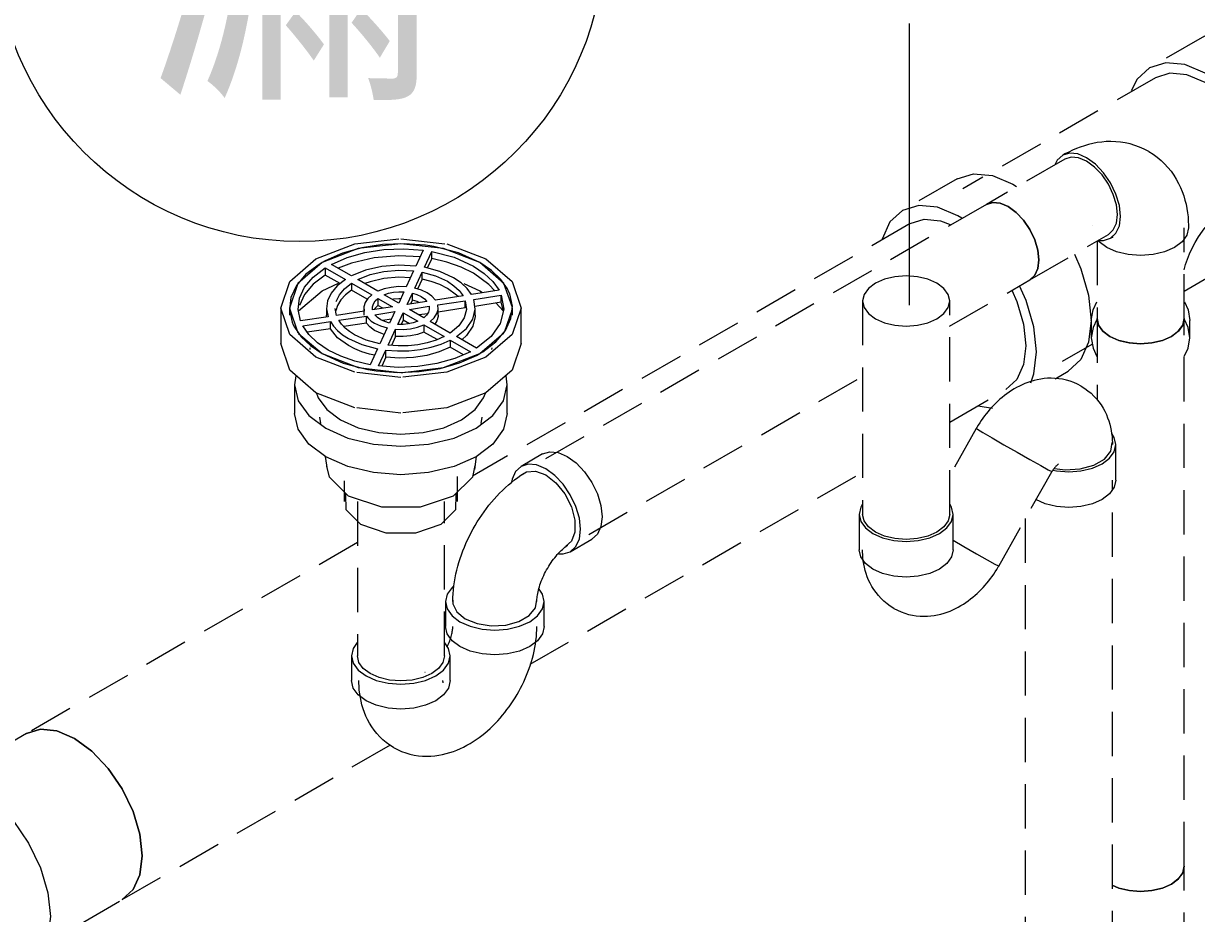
# Model space of a CAD drawing. Header units: millimetres. Extents: x 160489 to 365751, y -78341 to 15608.
# Drawn here: x 323886 to 324559, y -76588 to -76077 of the extents above; entities that cross this region are included whole.
import ezdxf

# ---------------------------------------------------------------- set-up
doc = ezdxf.new("R2010")
doc.units = ezdxf.units.MM
doc.linetypes.add('长划线_2', pattern=[38.1, 25.4, -12.7])
doc.layers.add('A-____-NOTE-TEXT', color=7, linetype='Continuous', lineweight=5)
doc.layers.add('P-PIPE-____-OTLN', color=7, linetype='Continuous', lineweight=35)
doc.styles.add('TJ_FangSong_B', font='', dxfattribs={"width": 0.7, "height": 175})
doc.styles.get('TJ_FangSong_B').set_extended_font_data('TJ_FangSong', bold=True)

# ---------------------------------------------------------------- blocks, each defined once
blk = doc.blocks.new('弯头_热熔对接-塑料-复合管 - 标准-2491998-卫生间WC2 排水系统图')
at = {"layer": 'P-PIPE-____-OTLN', "linetype": '长划线_2', "lineweight": 5}
for p, q in [((119396.56, -76468.99), (119396.56, -76534.31)), ((119506.56, -76534.31), (119506.56, -76468.99)), ((119533.66, -76484.64), (119506.56, -76500.29)), ((119532.09, -76612.56), (119588.66, -76579.9))]:
    blk.add_line(p, q, dxfattribs=at)
for points in [[(119396.56, -76468.99, 0), (119398.43, -76477.21, 0), (119403.93, -76484.87, 0), (119412.67, -76491.45, 0)], [(119412.67, -76491.45, 0), (119424.06, -76496.49, 0), (119437.32, -76499.66, 0), (119451.56, -76500.75, 0), (119465.79, -76499.66, 0), (119479.06, -76496.49, 0), (119490.45, -76491.45, 0), (119499.19, -76484.87, 0), (119504.68, -76477.21, 0), (119506.56, -76468.99, 0)], [(119533.66, -76484.64, 0), (119541.71, -76482.15, 0), (119551.09, -76483.08, 0), (119561.16, -76487.36, 0)], [(119561.16, -76487.36, 0), (119571.22, -76494.7, 0), (119580.6, -76504.61, 0), (119588.66, -76516.39, 0), (119594.84, -76529.26, 0), (119598.72, -76542.34, 0), (119600.05, -76554.72, 0), (119598.72, -76565.58, 0), (119594.84, -76574.17, 0), (119588.66, -76579.9, 0)], [(119396.1, -76520.36, 0), (119393.12, -76525.27, 0), (119391.06, -76534.31, 0), (119393.12, -76543.35, 0), (119399.16, -76551.78, 0), (119408.78, -76559.01, 0)], [(119408.78, -76559.01, 0), (119421.31, -76564.56, 0), (119435.9, -76568.05, 0), (119451.56, -76569.24, 0), (119467.22, -76568.05, 0), (119481.81, -76564.56, 0), (119494.34, -76559.01, 0), (119503.95, -76551.78, 0), (119510, -76543.35, 0), (119512.06, -76534.31, 0), (119510, -76525.27, 0), (119507.02, -76520.36, 0)], [(119506.61, -76516.76, 0), (119515.66, -76523.61, 0), (119525.98, -76534.5, 0), (119534.84, -76547.47, 0), (119541.64, -76561.62, 0), (119545.91, -76576, 0), (119547.37, -76589.63, 0), (119545.91, -76601.57, 0), (119541.64, -76611.02, 0), (119534.84, -76617.32, 0)], [(119436.84, -76621.04, 0), (119431.82, -76617.9, 0), (119427.04, -76614.44, 0), (119422.55, -76610.69, 0), (119418.36, -76606.68, 0), (119414.49, -76602.46, 0), (119410.95, -76598.07, 0), (119407.75, -76593.55, 0), (119404.88, -76588.92, 0), (119402.33, -76584.22, 0), (119400.09, -76579.49, 0), (119398.13, -76574.73, 0), (119396.46, -76569.96, 0), (119395.04, -76565.2, 0), (119393.86, -76560.46, 0), (119392.91, -76555.75, 0), (119392.17, -76551.06, 0), (119391.63, -76546.41, 0), (119391.27, -76541.79, 0), (119391.09, -76537.2, 0), (119391.06, -76534.31, 0)], [(119396.56, -76534.31, 0), (119398.43, -76542.53, 0), (119403.93, -76550.19, 0), (119412.67, -76556.77, 0)], [(119412.67, -76556.77, 0), (119424.06, -76561.81, 0), (119437.32, -76564.98, 0), (119451.56, -76566.07, 0), (119465.79, -76564.98, 0), (119479.06, -76561.81, 0), (119490.45, -76556.77, 0), (119499.19, -76550.19, 0), (119504.68, -76542.53, 0), (119506.56, -76534.31, 0)], [(119512.07, -76534.76, 0), (119512.07, -76534.69, 0), (119512.06, -76534.47, 0), (119512.06, -76534.31, 0)], [(119436.84, -76621.04, 0), (119442.06, -76623.82, 0), (119447.45, -76626.22, 0), (119452.95, -76628.24, 0), (119458.51, -76629.87, 0), (119464.1, -76631.11, 0), (119469.67, -76631.97, 0), (119475.19, -76632.48, 0), (119480.64, -76632.66, 0), (119485.98, -76632.52, 0), (119491.2, -76632.09, 0), (119496.3, -76631.4, 0), (119501.27, -76630.47, 0), (119506.09, -76629.32, 0), (119510.79, -76627.97, 0), (119515.35, -76626.43, 0), (119519.77, -76624.73, 0), (119524.08, -76622.88, 0), (119528.25, -76620.88, 0), (119532.32, -76618.74, 0), (119534.84, -76617.32, 0)]]:
    blk.add_polyline3d(points, dxfattribs=at)
blk = doc.blocks.new('存水弯_P 型-塑料-复合管 - 标准-2506992-卫生间WC2 排水系统图')
at = {"layer": 'P-PIPE-____-OTLN', "linetype": '长划线_2', "lineweight": 5}
for p, q in [((119829.81, -76324.1), (119817.47, -76331.22)), ((119845.75, -76380.21), (119858.09, -76373.08)), ((119774.14, -76408.87), (119774.14, -76423.12)), ((119830.71, -76423.12), (119830.71, -76408.87)), ((119720.26, -76439.98), (119720.26, -76454.22)), ((119776.82, -76454.22), (119776.82, -76439.98)), ((119762.29, -76449.43), (119762.39, -76449.39))]:
    blk.add_line(p, q, dxfattribs=at)
for points in [[(119829.81, -76324.1, 0), (119833.95, -76322.82, 0), (119838.77, -76323.29, 0), (119843.95, -76325.5, 0)], [(119843.95, -76325.5, 0), (119849.12, -76329.27, 0), (119853.95, -76334.36, 0), (119858.09, -76340.42, 0), (119861.27, -76347.04, 0), (119863.27, -76353.77, 0), (119863.95, -76360.14, 0), (119863.27, -76365.72, 0), (119861.27, -76370.14, 0), (119858.09, -76373.08, 0)], [(119831.61, -76332.62, 0), (119826.43, -76330.42, 0), (119821.61, -76329.94, 0), (119817.47, -76331.22, 0), (119814.29, -76334.17, 0), (119812.29, -76338.58, 0), (119811.91, -76340.36, 0)], [(119839.03, -76381.44, 0), (119841.61, -76381.49, 0), (119845.75, -76380.21, 0), (119848.93, -76377.26, 0), (119850.93, -76372.84, 0), (119851.61, -76367.26, 0), (119850.93, -76360.89, 0), (119848.93, -76354.17, 0), (119845.75, -76347.55, 0), (119841.61, -76341.49, 0), (119836.78, -76336.4, 0), (119831.61, -76332.62, 0)], [(119778.29, -76408.87, 0), (119778.33, -76406.58, 0), (119778.45, -76404.3, 0), (119778.64, -76402.03, 0), (119778.89, -76399.76, 0), (119779.22, -76397.49, 0), (119779.61, -76395.24, 0), (119780.07, -76392.99, 0), (119780.59, -76390.76, 0), (119781.17, -76388.53, 0), (119781.81, -76386.32, 0), (119782.5, -76384.11, 0), (119783.26, -76381.92, 0), (119784.06, -76379.75, 0), (119784.93, -76377.59, 0), (119785.84, -76375.45, 0), (119786.81, -76373.33, 0), (119787.82, -76371.23, 0), (119788.89, -76369.16, 0), (119790, -76367.11, 0), (119791.16, -76365.08, 0), (119792.37, -76363.08, 0), (119793.62, -76361.11, 0), (119794.92, -76359.17, 0), (119796.26, -76357.27, 0), (119797.65, -76355.39, 0), (119799.07, -76353.56, 0), (119800.54, -76351.76, 0), (119802.05, -76350.01, 0), (119803.6, -76348.29, 0), (119805.19, -76346.62, 0), (119806.82, -76344.99, 0), (119808.48, -76343.41, 0), (119810.19, -76341.88, 0), (119811.93, -76340.4, 0), (119813.72, -76338.97, 0), (119815.54, -76337.59, 0), (119817.41, -76336.28, 0), (119819.25, -76335.06, 0)], [(119818.17, -76335.89, 0), (119820.63, -76334.36, 0), (119825.76, -76333.89, 0), (119831.61, -76336.07, 0)], [(119831.61, -76336.07, 0), (119837.45, -76340.64, 0), (119842.59, -76347.04, 0), (119846.4, -76354.5, 0), (119848.42, -76362.11, 0), (119848.41, -76368.96, 0), (119846.38, -76374.23, 0), (119843.26, -76376.99, 0)], [(119826.55, -76408.87, 0), (119826.56, -76408.22, 0), (119826.6, -76407.52, 0), (119826.66, -76406.76, 0), (119826.76, -76405.95, 0), (119826.88, -76405.09, 0), (119827.04, -76404.19, 0), (119827.23, -76403.26, 0), (119827.45, -76402.29, 0), (119827.71, -76401.3, 0), (119828, -76400.28, 0), (119828.33, -76399.24, 0), (119828.7, -76398.18, 0), (119829.09, -76397.11, 0), (119829.53, -76396.03, 0), (119829.99, -76394.94, 0), (119830.48, -76393.86, 0), (119831.01, -76392.77, 0), (119831.56, -76391.69, 0), (119832.15, -76390.62, 0), (119832.75, -76389.56, 0), (119833.38, -76388.52, 0), (119834.04, -76387.49, 0), (119834.71, -76386.49, 0), (119835.4, -76385.51, 0), (119836.1, -76384.55, 0), (119836.82, -76383.63, 0), (119837.55, -76382.74, 0), (119838.28, -76381.89, 0), (119839.02, -76381.07, 0), (119839.75, -76380.3, 0), (119840.49, -76379.56, 0), (119841.21, -76378.87, 0), (119841.93, -76378.23, 0), (119842.63, -76377.63, 0), (119843.32, -76377.08, 0), (119843.98, -76376.59, 0), (119844.26, -76376.38, 0)], [(119778.79, -76399.9, 0), (119777.93, -76400.7, 0), (119775.1, -76404.64, 0), (119774.14, -76408.87, 0), (119775.1, -76413.09, 0), (119777.93, -76417.03, 0), (119782.42, -76420.41, 0)], [(119782.42, -76420.41, 0), (119788.28, -76423.01, 0), (119795.1, -76424.64, 0), (119802.42, -76425.2, 0), (119809.74, -76424.64, 0), (119816.56, -76423.01, 0), (119822.42, -76420.41, 0), (119826.92, -76417.03, 0), (119829.74, -76413.09, 0), (119830.71, -76408.87, 0), (119829.74, -76404.64, 0), (119827.82, -76401.68, 0)], [(119778.34, -76407.96, 0), (119778.38, -76410.08, 0), (119780.55, -76414.76, 0), (119785.36, -76418.72, 0)], [(119785.36, -76418.72, 0), (119792.22, -76421.49, 0), (119800.32, -76422.75, 0), (119808.67, -76422.32, 0), (119816.27, -76420.28, 0), (119822.19, -76416.86, 0), (119825.73, -76412.47, 0), (119826.46, -76407.65, 0)], [(119744.37, -76492.56, 0), (119746.62, -76493.76, 0), (119748.94, -76494.8, 0), (119751.31, -76495.67, 0), (119753.72, -76496.37, 0), (119756.14, -76496.91, 0), (119758.55, -76497.28, 0), (119760.96, -76497.5, 0), (119763.33, -76497.58, 0), (119765.67, -76497.52, 0), (119767.97, -76497.33, 0), (119770.22, -76497.03, 0), (119772.42, -76496.61, 0), (119774.56, -76496.1, 0), (119776.66, -76495.5, 0), (119778.71, -76494.81, 0), (119780.7, -76494.04, 0), (119782.64, -76493.2, 0), (119784.54, -76492.3, 0), (119786.39, -76491.32, 0), (119788.2, -76490.29, 0), (119789.97, -76489.2, 0), (119791.69, -76488.06, 0), (119793.37, -76486.86, 0), (119795.02, -76485.62, 0), (119796.62, -76484.33, 0), (119798.19, -76482.99, 0), (119799.72, -76481.61, 0), (119801.21, -76480.19, 0), (119802.66, -76478.73, 0), (119804.08, -76477.23, 0), (119805.46, -76475.69, 0), (119806.81, -76474.11, 0), (119808.12, -76472.51, 0), (119809.38, -76470.86, 0), (119810.62, -76469.19, 0), (119811.81, -76467.49, 0), (119812.96, -76465.76, 0), (119814.07, -76464, 0), (119815.15, -76462.22, 0), (119816.18, -76460.41, 0), (119817.17, -76458.58, 0), (119818.11, -76456.73, 0), (119819.01, -76454.85, 0), (119819.87, -76452.96, 0), (119820.68, -76451.05, 0), (119821.45, -76449.12, 0), (119822.16, -76447.18, 0), (119822.83, -76445.22, 0), (119823.45, -76443.25, 0), (119824.02, -76441.27, 0), (119824.53, -76439.27, 0), (119824.99, -76437.26, 0), (119825.4, -76435.24, 0), (119825.75, -76433.21, 0), (119826.03, -76431.17, 0), (119826.26, -76429.12, 0), (119826.43, -76427.06, 0), (119826.52, -76424.99, 0), (119826.55, -76423.12, 0)], [(119782.42, -76434.66, 0), (119777.93, -76431.28, 0), (119775.1, -76427.34, 0), (119774.14, -76423.12, 0)], [(119775.14, -76434.74, 0), (119775.52, -76433.93, 0), (119775.89, -76433.08, 0), (119776.24, -76432.23, 0), (119776.56, -76431.38, 0), (119776.85, -76430.55, 0), (119777.12, -76429.74, 0), (119777.35, -76428.94, 0), (119777.56, -76428.17, 0), (119777.74, -76427.42, 0), (119777.9, -76426.71, 0), (119778.02, -76426.02, 0), (119778.12, -76425.38, 0), (119778.2, -76424.77, 0), (119778.25, -76424.22, 0), (119778.28, -76423.71, 0), (119778.29, -76423.25, 0), (119778.29, -76423.12, 0)], [(119830.71, -76423.12, 0), (119829.74, -76427.34, 0), (119826.92, -76431.28, 0), (119822.42, -76434.66, 0), (119816.56, -76437.26, 0), (119809.74, -76438.89, 0), (119802.42, -76439.44, 0), (119795.1, -76438.89, 0), (119788.28, -76437.26, 0), (119782.42, -76434.66, 0)], [(119723.51, -76432.38, 0), (119721.22, -76435.75, 0), (119720.26, -76439.98, 0), (119721.22, -76444.2, 0), (119724.05, -76448.14, 0), (119728.54, -76451.52, 0)], [(119728.54, -76451.52, 0), (119734.4, -76454.12, 0), (119741.22, -76455.75, 0), (119748.54, -76456.3, 0), (119755.86, -76455.75, 0), (119762.68, -76454.12, 0), (119768.54, -76451.52, 0), (119773.04, -76448.14, 0), (119775.86, -76444.2, 0), (119776.82, -76439.98, 0), (119775.86, -76435.75, 0), (119773.67, -76432.48, 0)], [(119728.54, -76465.77, 0), (119724.05, -76462.39, 0), (119721.22, -76458.45, 0), (119720.26, -76454.22, 0)], [(119744.37, -76492.56, 0), (119742.2, -76491.21, 0), (119740.15, -76489.72, 0), (119738.21, -76488.1, 0), (119736.4, -76486.37, 0), (119734.72, -76484.54, 0), (119733.19, -76482.64, 0), (119731.79, -76480.67, 0), (119730.54, -76478.65, 0), (119729.42, -76476.59, 0), (119728.44, -76474.51, 0), (119727.58, -76472.41, 0), (119726.83, -76470.3, 0), (119726.2, -76468.18, 0), (119725.68, -76466.06, 0), (119725.25, -76463.95, 0), (119724.92, -76461.84, 0), (119724.67, -76459.73, 0), (119724.51, -76457.64, 0), (119724.43, -76455.55, 0), (119724.41, -76454.22, 0)], [(119776.82, -76454.22, 0), (119775.86, -76458.45, 0), (119773.04, -76462.39, 0), (119768.54, -76465.77, 0), (119762.68, -76468.36, 0), (119755.86, -76470, 0), (119748.54, -76470.55, 0), (119741.22, -76470, 0), (119734.4, -76468.36, 0), (119728.54, -76465.77, 0)], [(119772.77, -76455.51, 0), (119772.76, -76455.47, 0), (119772.74, -76455.36, 0), (119772.72, -76455.18, 0), (119772.7, -76454.94, 0), (119772.68, -76454.62, 0), (119772.67, -76454.25, 0), (119772.67, -76454.22, 0)]]:
    blk.add_polyline3d(points, dxfattribs=at)
blk = doc.blocks.new('P-有水封地漏 - 圆形 - PVC-U - 50 mm-2508901-卫生间WC2 排水系统图')
at = {"layer": 'P-PIPE-____-OTLN', "linetype": '长划线_2', "lineweight": 5}
for p, q in [((119761.38, -76207.13), (119757.15, -76216.25)), ((119761.98, -76216.99), (119766.21, -76207.87)), ((119766.21, -76211.96), (119763.66, -76217.45)), ((119766.21, -76211.96), (119766.21, -76207.87)), ((119705.09, -76217.33), (119716.66, -76224)), ((119705.09, -76217.33), (119705.09, -76221.41)), ((119720.19, -76221.96), (119708.63, -76215.29)), ((119755.85, -76219.04), (119751.61, -76228.18)), ((119713.66, -76226.36), (119705.09, -76221.41)), ((119735.33, -76230.7), (119723.73, -76224.01)), ((119756.44, -76228.93), (119760.68, -76219.79)), ((119760.68, -76223.87), (119758.1, -76229.43)), ((119760.68, -76223.87), (119760.68, -76219.79)), ((119689.79, -76242.05), (119703.29, -76230.57)), ((119703.29, -76230.57), (119712.66, -76226.13)), ((119720.2, -76226.05), (119731.79, -76232.74)), ((119720.2, -76226.05), (119720.2, -76230.13)), ((119729.17, -76235.31), (119720.2, -76230.13)), ((119750.3, -76231), (119747.25, -76237.58)), ((119752.08, -76238.33), (119755.13, -76231.75)), ((119755.13, -76235.83), (119755.13, -76231.75)), ((119804.83, -76230.17), (119789.04, -76232.61)), ((119735.36, -76234.8), (119743.71, -76239.63)), ((119735.36, -76234.8), (119735.36, -76238.89)), ((119738.14, -76240.49), (119735.36, -76238.89)), ((119747.25, -76237.58), (119738.9, -76232.76)), ((119763.49, -76236.57), (119752.08, -76238.33)), ((119755.13, -76235.83), (119754.12, -76238.02)), ((119784.2, -76233.36), (119768.36, -76235.81)), ((119769.65, -76238.6), (119785.49, -76236.15)), ((119785.49, -76240.23), (119785.49, -76236.15)), ((119790.33, -76235.4), (119806.13, -76232.96)), ((119806.13, -76237.04), (119790.93, -76239.39)), ((119803, -76237.33), (119807.37, -76242.15)), ((119806.13, -76237.04), (119806.13, -76232.96)), ((119807.42, -76242.25), (119806.13, -76237.04)), ((119679.54, -76240.37), (119679.54, -76260.79)), ((119684.54, -76240.37), (119684.54, -76244.46)), ((119706.75, -76245.34), (119690.96, -76247.79)), ((119705.87, -76240.37), (119705.87, -76244.46)), ((119705.91, -76245.47), (119705.87, -76244.45)), ((119711.59, -76244.59), (119710.88, -76240.64)), ((119727.43, -76242.14), (119711.59, -76244.59)), ((119712.89, -76247.38), (119728.72, -76244.93)), ((119727.21, -76240.37), (119727.21, -76244.46)), ((119728.72, -76249.02), (119728.72, -76244.93)), ((119743.71, -76239.63), (119732.3, -76241.39)), ((119733.6, -76244.18), (119745.01, -76242.41)), ((119745.01, -76242.41), (119741.95, -76249)), ((119746.78, -76249.75), (119749.84, -76243.16)), ((119749.84, -76243.16), (119758.19, -76247.98)), ((119749.84, -76243.16), (119749.84, -76247.24)), ((119753.37, -76241.12), (119764.78, -76239.36)), ((119761.72, -76245.94), (119753.37, -76241.12)), ((119763.82, -76243.59), (119758.95, -76244.34)), ((119785.49, -76240.23), (119769.84, -76242.66)), ((119769.87, -76244.46), (119769.87, -76240.37)), ((119791.21, -76244.46), (119791.21, -76240.37)), ((119807.93, -76254.15), (119812.53, -76241.06)), ((119812.53, -76241.06), (119812.54, -76240.37)), ((119812.54, -76244.46), (119812.54, -76240.37)), ((119817.54, -76260.79), (119817.54, -76240.37)), ((119692.25, -76250.58), (119708.05, -76248.13)), ((119708.05, -76252.21), (119694.83, -76254.26)), ((119708.05, -76252.21), (119708.05, -76248.13)), ((119728.72, -76249.02), (119715.76, -76251.02)), ((119740.64, -76251.81), (119736.4, -76260.96)), ((119742.96, -76246.81), (119738.09, -76247.57)), ((119741.23, -76261.71), (119745.47, -76252.56)), ((119745.47, -76256.64), (119745.47, -76252.56)), ((119749.84, -76247.24), (119748.67, -76249.76)), ((119753.46, -76249.33), (119749.84, -76247.24)), ((119761.75, -76250.04), (119773.35, -76256.74)), ((119761.75, -76250.04), (119761.75, -76254.13)), ((119776.88, -76254.7), (119765.29, -76248)), ((119745.47, -76256.64), (119743.06, -76261.83)), ((119769.31, -76258.48), (119761.75, -76254.13)), ((119776.89, -76258.78), (119788.46, -76265.46)), ((119776.89, -76258.78), (119776.89, -76262.86)), ((119791.99, -76263.42), (119780.43, -76256.74)), ((119793.8, -76266.5), (119807.67, -76254.51)), ((119696.22, -76263.28), (119696.33, -76264.06)), ((119735.1, -76263.75), (119730.87, -76272.87)), ((119735.7, -76273.62), (119739.93, -76264.5)), ((119739.93, -76268.58), (119739.93, -76264.5)), ((119784.43, -76267.21), (119776.89, -76262.86)), ((119800.75, -76264.06), (119800.86, -76263.28)), ((119739.93, -76268.58), (119737.53, -76273.75)), ((119748.54, -76277.32), (119749.72, -76277.32)), ((119687.54, -76284.46), (119687.54, -76300.79)), ((119809.54, -76300.79), (119809.54, -76284.46)), ((119701.9, -76303.02), (119702.41, -76306.59)), ((119794.67, -76306.59), (119795.19, -76303.02)), ((119705.11, -76325.47), (119706.19, -76333.02)), ((119790.9, -76333.02), (119791.98, -76325.47)), ((119716.04, -76339.53), (119716.04, -76351.42)), ((119781.04, -76351.42), (119781.04, -76336.98))]:
    blk.add_line(p, q, dxfattribs=at)
for points in [[(119699.75, -76212.2, 0), (119722.14, -76203.57, 0), (119748.54, -76200.54, 0), (119774.95, -76203.57, 0), (119797.33, -76212.2, 0), (119812.29, -76225.13, 0), (119817.54, -76240.37, 0), (119812.29, -76255.62, 0), (119797.33, -76268.54, 0)], [(119812.54, -76240.04, 0), (119807.67, -76226.23, 0), (119793.8, -76214.24, 0), (119773.03, -76206.24, 0), (119748.54, -76203.42, 0), (119724.05, -76206.24, 0), (119703.29, -76214.24, 0)], [(119762.68, -76204.34, 0), (119750.38, -76203.44, 0), (119738.03, -76203.92, 0), (119726.07, -76205.77, 0), (119714.96, -76208.92, 0), (119705.09, -76213.24, 0)], [(119767.51, -76205.08, 0), (119765.11, -76204.68, 0), (119762.68, -76204.34, 0)], [(119793.8, -76214.24, 0), (119781.61, -76208.74, 0), (119767.51, -76205.08, 0)], [(119797.33, -76268.54, 0), (119774.95, -76277.18, 0), (119748.54, -76280.21, 0), (119722.14, -76277.18, 0), (119699.75, -76268.54, 0), (119684.79, -76255.62, 0), (119679.54, -76240.37, 0), (119684.79, -76225.13, 0), (119699.75, -76212.2, 0)], [(119708.63, -76215.29, 0), (119717.68, -76211.34, 0), (119727.87, -76208.47, 0), (119738.81, -76206.78, 0), (119750.12, -76206.32, 0), (119761.38, -76207.13, 0)], [(119759.53, -76210.99, 0), (119747.29, -76210.4, 0), (119733.27, -76211.55, 0), (119720.13, -76214.6, 0), (119712.55, -76217.47, 0)], [(119766.21, -76207.87, 0), (119779.11, -76211.24, 0), (119790.26, -76216.29, 0)], [(119790.26, -76220.37, 0), (119783.04, -76216.82, 0), (119774.97, -76214, 0), (119766.21, -76211.96, 0)], [(119703.29, -76214.24, 0), (119689.41, -76226.23, 0), (119684.54, -76240.37, 0), (119689.41, -76254.51, 0)], [(119701.55, -76215.29, 0), (119694.07, -76220.97, 0), (119688.62, -76227.39, 0), (119685.41, -76234.3, 0), (119684.57, -76241.43, 0), (119686.12, -76248.53, 0)], [(119690.96, -76247.79, 0), (119689.56, -76241.28, 0), (119690.35, -76234.75, 0), (119693.29, -76228.43, 0), (119698.27, -76222.55, 0), (119705.09, -76217.33, 0)], [(119705.09, -76213.24, 0), (119703.29, -76214.24, 0), (119701.55, -76215.29, 0)], [(119757.15, -76216.25, 0), (119747.29, -76215.75, 0), (119737.5, -76216.58, 0), (119728.3, -76218.69, 0), (119720.19, -76221.96, 0)], [(119723.73, -76224.01, 0), (119730.8, -76221.19, 0), (119738.79, -76219.37, 0), (119747.29, -76218.64, 0), (119755.85, -76219.04, 0)], [(119778.71, -76222.95, 0), (119770.94, -76219.41, 0), (119761.98, -76216.99, 0)], [(119790.26, -76216.29, 0), (119796.4, -76220.45, 0), (119801.29, -76225.12, 0), (119804.83, -76230.17, 0)], [(119809.67, -76229.42, 0), (119805.83, -76223.9, 0), (119800.5, -76218.8, 0), (119793.8, -76214.24, 0)], [(119705.09, -76221.41, 0), (119698.25, -76226.64, 0), (119693.28, -76232.52, 0), (119690.35, -76238.84, 0)], [(119716.66, -76224, 0), (119711.97, -76227.69, 0), (119708.53, -76231.81, 0), (119706.48, -76236.23, 0), (119705.88, -76240.79, 0), (119706.75, -76245.34, 0)], [(119753.99, -76222.94, 0), (119747.29, -76222.72, 0), (119738.79, -76223.45, 0), (119730.8, -76225.27, 0), (119727.8, -76226.3, 0)], [(119760.68, -76219.79, 0), (119768.44, -76221.91, 0), (119775.18, -76225, 0)], [(119775.18, -76229.08, 0), (119770.81, -76226.92, 0), (119765.95, -76225.17, 0), (119760.68, -76223.87, 0)], [(119775.18, -76225, 0), (119778.92, -76227.52, 0), (119781.95, -76230.32, 0), (119784.2, -76233.36, 0)], [(119789.04, -76232.61, 0), (119786.48, -76229.1, 0), (119783.02, -76225.86, 0), (119778.71, -76222.95, 0)], [(119802.35, -76230.49, 0), (119799, -76226.81, 0), (119790.26, -76220.37, 0)], [(119720.2, -76230.13, 0), (119716.75, -76232.79, 0), (119714.06, -76235.71, 0), (119712.16, -76238.83, 0), (119711.11, -76242, 0)], [(119711.42, -76236.68, 0), (119713.2, -76232.85, 0), (119716.16, -76229.26, 0), (119720.2, -76226.05, 0)], [(119751.61, -76228.18, 0), (119747.29, -76228.08, 0), (119743.02, -76228.48, 0), (119738.98, -76229.36, 0), (119735.33, -76230.7, 0)], [(119738.9, -76232.76, 0), (119741.49, -76231.87, 0), (119744.32, -76231.26, 0), (119747.29, -76230.97, 0), (119750.3, -76231, 0)], [(119755.13, -76231.75, 0), (119757.76, -76232.59, 0), (119760.09, -76233.7, 0)], [(119763.63, -76231.66, 0), (119760.27, -76230.08, 0), (119756.44, -76228.93, 0)], [(119768.36, -76235.81, 0), (119766.36, -76233.6, 0), (119763.63, -76231.66, 0)], [(119781.35, -76233.78, 0), (119780.52, -76232.97, 0), (119775.18, -76229.08, 0)], [(119784.7, -76226.24, 0), (119793.8, -76230.57, 0), (119795.37, -76231.52, 0)], [(119795.53, -76265.46, 0), (119803.02, -76259.76, 0), (119808.47, -76253.34, 0), (119811.67, -76246.44, 0), (119812.51, -76239.31, 0), (119810.96, -76232.21, 0)], [(119810.96, -76232.21, 0), (119810.36, -76230.81, 0), (119809.67, -76229.42, 0)], [(119731.79, -76232.74, 0), (119729.47, -76234.85, 0), (119727.94, -76237.18, 0), (119727.25, -76239.65, 0), (119727.43, -76242.14, 0)], [(119732.3, -76241.39, 0), (119732.26, -76239.65, 0), (119732.77, -76237.93, 0), (119733.81, -76236.3, 0), (119735.36, -76234.8, 0)], [(119735.36, -76238.89, 0), (119733.81, -76240.38, 0), (119733.19, -76241.23, 0)], [(119748.41, -76235.03, 0), (119747.28, -76235.05, 0), (119744.31, -76235.35, 0), (119743.61, -76235.47, 0)], [(119759.03, -76237.23, 0), (119757.77, -76236.67, 0), (119755.13, -76235.83, 0)], [(119760.09, -76233.7, 0), (119762.02, -76235.05, 0), (119763.49, -76236.57, 0)], [(119765.29, -76248, 0), (119767.61, -76245.89, 0), (119769.15, -76243.56, 0), (119769.84, -76241.1, 0), (119769.65, -76238.6, 0)], [(119785.49, -76236.15, 0), (119786.19, -76241.1, 0), (119784.92, -76246, 0), (119781.77, -76250.62, 0), (119776.88, -76254.7, 0)], [(119780.43, -76256.74, 0), (119786.1, -76252.06, 0), (119789.75, -76246.75, 0), (119791.19, -76241.09, 0), (119790.33, -76235.4, 0)], [(119806.13, -76232.96, 0), (119807.53, -76241.09, 0), (119805.53, -76249.19, 0), (119800.25, -76256.78, 0), (119791.99, -76263.42, 0)], [(119728.72, -76244.93, 0), (119729.97, -76246.43, 0), (119731.55, -76247.82, 0), (119733.46, -76249.08, 0)], [(119736.99, -76247.04, 0), (119735.06, -76245.7, 0), (119733.6, -76244.18, 0)], [(119764.78, -76239.36, 0), (119764.83, -76241.1, 0), (119764.32, -76242.81, 0), (119763.27, -76244.45, 0), (119761.72, -76245.94, 0)], [(119769.87, -76244.46, 0), (119769.84, -76245.18, 0), (119769.15, -76247.65, 0), (119767.98, -76249.53, 0)], [(119791.21, -76244.46, 0), (119791.19, -76245.18, 0), (119789.75, -76250.83, 0), (119786.1, -76256.14, 0), (119783.59, -76258.5, 0)], [(119686.12, -76248.53, 0), (119686.72, -76249.94, 0), (119687.42, -76251.32, 0)], [(119687.42, -76251.32, 0), (119691.25, -76256.84, 0), (119696.58, -76261.95, 0), (119703.29, -76266.5, 0)], [(119706.82, -76264.46, 0), (119700.68, -76260.29, 0), (119695.78, -76255.62, 0), (119692.25, -76250.58, 0)], [(119708.05, -76248.13, 0), (119709.87, -76250.78, 0), (119712.22, -76253.3, 0), (119715.07, -76255.65, 0), (119718.37, -76257.79, 0)], [(119718.37, -76261.87, 0), (119712.23, -76257.39, 0), (119708.05, -76252.21, 0)], [(119721.91, -76255.75, 0), (119719.03, -76253.89, 0), (119716.56, -76251.86, 0), (119714.5, -76249.68, 0), (119712.89, -76247.38, 0)], [(119733.46, -76253.16, 0), (119730.72, -76251.23, 0), (119728.72, -76249.02, 0)], [(119733.46, -76249.08, 0), (119736.81, -76250.66, 0), (119740.64, -76251.81, 0)], [(119741.95, -76249, 0), (119739.32, -76248.16, 0), (119736.99, -76247.04, 0)], [(119745.47, -76252.56, 0), (119749.8, -76252.67, 0), (119754.06, -76252.27, 0), (119758.1, -76251.38, 0), (119761.75, -76250.04, 0)], [(119758.19, -76247.98, 0), (119755.6, -76248.88, 0), (119752.77, -76249.48, 0), (119749.8, -76249.78, 0), (119746.78, -76249.75, 0)], [(119689.8, -76255.04, 0), (119703.29, -76266.5, 0), (119724.05, -76274.51, 0), (119747.96, -76277.32, 0)], [(119718.37, -76257.79, 0), (119726.14, -76261.34, 0), (119735.1, -76263.75, 0)], [(119736.4, -76260.96, 0), (119728.64, -76258.84, 0), (119721.91, -76255.75, 0)], [(119738.94, -76255.46, 0), (119738.05, -76255.18, 0), (119735.64, -76254.26, 0), (119733.46, -76253.16, 0)], [(119739.93, -76264.5, 0), (119746.5, -76264.98, 0), (119753.1, -76264.87, 0), (119759.58, -76264.17, 0), (119765.81, -76262.9, 0), (119771.62, -76261.09, 0), (119776.89, -76258.78, 0)], [(119773.35, -76256.74, 0), (119768.75, -76258.73, 0), (119763.69, -76260.28, 0), (119758.29, -76261.38, 0), (119752.66, -76261.99, 0), (119746.93, -76262.1, 0), (119741.23, -76261.71, 0)], [(119761.75, -76254.13, 0), (119758.11, -76255.46, 0), (119754.07, -76256.35, 0), (119749.8, -76256.75, 0), (119745.47, -76256.64, 0)], [(119797.33, -76288.95, 0), (119774.95, -76297.59, 0), (119748.54, -76300.62, 0), (119722.14, -76297.59, 0), (119699.75, -76288.95, 0), (119684.79, -76276.03, 0), (119679.54, -76260.79, 0)], [(119730.87, -76272.87, 0), (119722.11, -76270.83, 0), (119714.04, -76268.01, 0), (119706.82, -76264.46, 0)], [(119733.36, -76267.48, 0), (119730.51, -76266.78, 0), (119726.15, -76265.42, 0), (119722.09, -76263.78, 0), (119718.37, -76261.87, 0)], [(119788.46, -76265.46, 0), (119779.4, -76269.41, 0), (119769.21, -76272.28, 0), (119758.26, -76273.97, 0), (119746.95, -76274.42, 0), (119735.7, -76273.62, 0)], [(119776.89, -76262.86, 0), (119770.51, -76265.57, 0), (119763.37, -76267.55, 0), (119755.72, -76268.74, 0), (119747.82, -76269.09, 0), (119739.93, -76268.58, 0)], [(119791.99, -76267.5, 0), (119793.8, -76266.5, 0), (119795.53, -76265.46, 0)], [(119817.54, -76260.79, 0), (119812.29, -76276.03, 0), (119797.33, -76288.95, 0)], [(119703.29, -76266.5, 0), (119715.47, -76272.01, 0), (119729.57, -76275.66, 0)], [(119734.4, -76276.41, 0), (119746.7, -76277.31, 0), (119759.05, -76276.82, 0), (119771.01, -76274.97, 0), (119782.12, -76271.83, 0), (119791.99, -76267.5, 0)], [(119749.73, -76277.32, 0), (119773.03, -76274.51, 0), (119793.8, -76266.5, 0)], [(119688.19, -76279.36, 0), (119687.54, -76284.46, 0), (119689.62, -76293.58, 0), (119695.71, -76302.07, 0), (119705.41, -76309.37, 0)], [(119705.41, -76309.37, 0), (119718.04, -76314.96, 0), (119732.75, -76318.48, 0), (119748.54, -76319.68, 0), (119764.33, -76318.48, 0), (119779.04, -76314.96, 0), (119791.67, -76309.37, 0), (119801.37, -76302.07, 0), (119807.46, -76293.58, 0), (119809.54, -76284.46, 0), (119808.89, -76279.36, 0)], [(119729.57, -76275.66, 0), (119731.98, -76276.06, 0), (119734.4, -76276.41, 0)], [(119700.1, -76289.18, 0), (119701.09, -76291.8, 0), (119706, -76298.65, 0), (119713.8, -76304.52, 0), (119723.98, -76309.03, 0), (119735.83, -76311.86, 0), (119748.54, -76312.83, 0), (119761.26, -76311.86, 0), (119773.11, -76309.03, 0), (119783.28, -76304.52, 0)], [(119783.28, -76304.52, 0), (119791.09, -76298.65, 0), (119796, -76291.8, 0), (119796.98, -76289.18, 0)], [(119705.41, -76325.7, 0), (119695.71, -76318.4, 0), (119689.62, -76309.91, 0), (119687.54, -76300.79, 0)], [(119809.54, -76300.79, 0), (119807.46, -76309.91, 0), (119801.37, -76318.4, 0), (119791.67, -76325.7, 0), (119779.04, -76331.29, 0), (119764.33, -76334.81, 0), (119748.54, -76336.01, 0), (119732.75, -76334.81, 0), (119718.04, -76331.29, 0), (119705.41, -76325.7, 0)], [(119778.59, -76348.35, 0), (119759.54, -76354.71, 0), (119737.54, -76354.71, 0), (119718.49, -76348.35, 0), (119707.49, -76337.35, 0), (119706.04, -76331.02, 0)], [(119791.04, -76330.66, 0), (119789.59, -76337.35, 0), (119778.59, -76348.35, 0)], [(119771.52, -76364.68, 0), (119756.95, -76369.54, 0), (119740.13, -76369.54, 0), (119725.56, -76364.68, 0), (119717.15, -76356.27, 0), (119716.99, -76346.92, 0)], [(119780.1, -76346.92, 0), (119779.93, -76356.27, 0), (119771.52, -76364.68, 0)]]:
    blk.add_polyline3d(points, dxfattribs=at)
blk = doc.blocks.new('三通_变径顺水三通-粘接-塑料-复合管 - 标准-2506397-卫生间WC2 排水系统图')
at = {"layer": 'P-PIPE-____-OTLN', "linetype": '长划线_2', "lineweight": 5}
for p, q in [((120209.59, -76084.28), (120178.16, -76102.43)), ((120181.46, -76108.15), (120071.05, -76171.89)), ((120067.75, -76166.18), (120036.32, -76184.32)), ((120241.92, -76212.85), (120273.35, -76194.7)), ((120197.99, -76230.59), (120238.61, -76207.13)), ((120144.7, -76247.42), (120144.7, -76257.49)), ((120201.27, -76257.49), (120201.27, -76247.42)), ((120128.2, -76270.88), (120145.27, -76261.02)), ((120124.02, -76280.92), (120131.5, -76276.6)), ((120079.86, -76296.55), (120087.95, -76297.73))]:
    blk.add_line(p, q, dxfattribs=at)
for points in [[(120209.59, -76084.28, 0), (120218.93, -76081.4, 0), (120229.8, -76082.47, 0), (120241.47, -76087.44, 0), (120253.14, -76095.95, 0), (120264.01, -76107.42, 0), (120273.35, -76121.09, 0), (120280.51, -76136.01, 0), (120285.01, -76151.16, 0), (120286.55, -76165.52, 0)], [(120255.12, -76183.67, 0), (120253.58, -76169.31, 0), (120249.08, -76154.15, 0), (120241.92, -76139.23, 0), (120232.58, -76125.57, 0), (120221.71, -76114.09, 0), (120210.04, -76105.58, 0), (120198.37, -76100.62, 0), (120187.5, -76099.54, 0), (120178.16, -76102.43, 0), (120171, -76109.07, 0), (120167.56, -76115.7, 0)], [(120250.45, -76180.97, 0), (120249.07, -76168.1, 0), (120245.04, -76154.51, 0), (120238.61, -76141.14, 0), (120230.24, -76128.89, 0), (120220.5, -76118.6, 0), (120210.04, -76110.98, 0), (120199.58, -76106.53, 0), (120189.83, -76105.56, 0), (120181.46, -76108.15, 0)], [(120067.75, -76166.18, 0), (120077.08, -76163.29, 0), (120087.96, -76164.37, 0), (120099.62, -76169.33, 0), (120101.76, -76170.63, 0)], [(120286.55, -76165.52, 0), (120285.01, -76178.11, 0), (120280.51, -76188.06, 0), (120273.35, -76194.7, 0)], [(120070.33, -76188.77, 0), (120068.19, -76187.48, 0), (120056.52, -76182.52, 0), (120045.65, -76181.44, 0), (120036.32, -76184.32, 0), (120029.15, -76190.97, 0), (120024.65, -76200.92, 0)], [(120225.12, -76215.4, 0), (120232.58, -76215.73, 0), (120241.92, -76212.85, 0), (120249.08, -76206.21, 0), (120253.58, -76196.25, 0), (120255.12, -76183.67, 0)], [(120238.61, -76207.13, 0), (120245.04, -76201.18, 0), (120249.07, -76192.25, 0), (120250.45, -76180.97, 0)], [(120198.07, -76218.51, 0), (120198.82, -76215.42, 0), (120199.8, -76212.31, 0), (120201.03, -76209.15, 0), (120202.5, -76205.96, 0), (120204.23, -76202.73, 0), (120206.22, -76199.47, 0), (120208.49, -76196.2, 0), (120210.06, -76194.17, 0)], [(120134.97, -76209.5, 0), (120138.66, -76217.9, 0), (120143.17, -76233.06, 0), (120144.7, -76247.42, 0)], [(120113.27, -76265.56, 0), (120111.74, -76251.2, 0), (120107.23, -76236.05, 0), (120103.53, -76227.63, 0)], [(120144.7, -76247.42, 0), (120145.67, -76241.44, 0), (120147.86, -76236.81, 0)], [(120198.11, -76236.81, 0), (120200.31, -76241.44, 0), (120201.27, -76247.42, 0)], [(120144.7, -76247.42, 0), (120143.17, -76260, 0), (120138.66, -76269.96, 0), (120131.5, -76276.6, 0)], [(120147.86, -76246.89, 0), (120145.67, -76251.51, 0), (120144.7, -76257.49, 0)], [(120201.27, -76257.49, 0), (120200.31, -76251.51, 0), (120198.11, -76246.89, 0)], [(120144.7, -76257.49, 0), (120145.67, -76263.47, 0), (120147.86, -76268.09, 0)], [(120198.04, -76268.2, 0), (120200.31, -76263.47, 0), (120201.27, -76257.49, 0)], [(120109.96, -76283.22, 0), (120111.74, -76278.15, 0), (120113.27, -76265.56, 0)]]:
    blk.add_polyline3d(points, dxfattribs=at)
blk = doc.blocks.new('弯头_热熔对接-塑料-复合管 - 标准-2506396-卫生间WC2 排水系统图')
at = {"layer": 'P-PIPE-____-OTLN', "linetype": '长划线_2', "lineweight": 5}
blk.add_line((120197.99, -76612.75), (120197.99, -76560.74), dxfattribs=at)
for points in [[(120172.99, -76575.18, 0), (120179.46, -76574.69, 0), (120185.49, -76573.24, 0), (120190.66, -76570.95, 0), (120194.64, -76567.96, 0), (120197.13, -76564.48, 0), (120197.99, -76560.74, 0)], [(120156.68, -76571.68, 0), (120160.49, -76573.24, 0), (120166.52, -76574.69, 0), (120172.99, -76575.18, 0)], [(120172.99, -76628.63, 0), (120180.1, -76628.09, 0), (120186.74, -76626.5, 0), (120192.43, -76623.98, 0), (120196.8, -76620.69, 0), (120199.55, -76616.86, 0), (120200.49, -76612.75, 0), (120199.55, -76608.64, 0), (120198.2, -76606.41, 0)], [(120172.99, -76627.19, 0), (120179.46, -76626.7, 0), (120185.49, -76625.25, 0), (120190.66, -76622.96, 0), (120194.64, -76619.97, 0), (120197.13, -76616.49, 0), (120197.99, -76612.75, 0)], [(120200.49, -76631.27, 0), (120200.49, -76631.23, 0), (120200.49, -76631.13, 0), (120200.49, -76630.95, 0), (120200.49, -76630.71, 0), (120200.49, -76630.39, 0), (120200.49, -76630.01, 0), (120200.49, -76629.56, 0), (120200.49, -76629.04, 0), (120200.49, -76628.46, 0), (120200.49, -76627.81, 0), (120200.49, -76627.09, 0), (120200.49, -76626.32, 0), (120200.49, -76625.48, 0), (120200.49, -76624.58, 0), (120200.49, -76623.62, 0), (120200.49, -76622.6, 0), (120200.49, -76621.52, 0), (120200.49, -76620.4, 0), (120200.49, -76619.21, 0), (120200.49, -76617.98, 0), (120200.49, -76616.7, 0), (120200.49, -76615.37, 0), (120200.49, -76614, 0), (120200.49, -76612.75, 0)], [(120156.66, -76625.53, 0), (120159.24, -76626.5, 0), (120165.87, -76628.09, 0), (120172.99, -76628.63, 0)], [(120156.68, -76623.7, 0), (120160.49, -76625.25, 0), (120166.52, -76626.7, 0), (120172.99, -76627.19, 0)], [(120200.49, -76623.23, 0), (120200.49, -76624.21, 0), (120200.49, -76625.14, 0), (120200.49, -76626, 0), (120200.49, -76626.8, 0), (120200.49, -76627.54, 0), (120200.49, -76628.21, 0), (120200.49, -76628.82, 0), (120200.49, -76629.37, 0), (120200.49, -76629.84, 0), (120200.49, -76630.25, 0), (120200.49, -76630.59, 0), (120200.49, -76630.86, 0), (120200.49, -76631.07, 0), (120200.49, -76631.2, 0), (120200.49, -76631.26, 0), (120200.49, -76631.27, 0)], [(120200.49, -76631.27, 0), (120200.46, -76632.37, 0), (120200.4, -76633.46, 0), (120200.29, -76634.56, 0), (120200.14, -76635.65, 0), (120199.94, -76636.73, 0), (120199.7, -76637.8, 0), (120199.42, -76638.87, 0), (120199.09, -76639.92, 0), (120198.72, -76640.95, 0), (120198.32, -76641.98, 0), (120197.87, -76642.98, 0), (120197.38, -76643.97, 0), (120196.85, -76644.93, 0), (120196.29, -76645.87, 0), (120195.68, -76646.79, 0), (120195.04, -76647.69, 0), (120194.37, -76648.56, 0), (120193.66, -76649.4, 0), (120192.92, -76650.21, 0), (120192.15, -76650.99, 0), (120191.34, -76651.74, 0), (120190.51, -76652.46, 0), (120189.65, -76653.15, 0), (120188.76, -76653.79, 0), (120187.85, -76654.41, 0), (120186.91, -76654.98, 0), (120185.95, -76655.52, 0), (120184.97, -76656.02, 0), (120183.97, -76656.48, 0), (120182.95, -76656.9, 0), (120181.92, -76657.28, 0), (120180.87, -76657.61, 0), (120179.81, -76657.91, 0), (120178.74, -76658.16, 0), (120177.66, -76658.37, 0), (120176.57, -76658.53, 0), (120175.48, -76658.65, 0), (120174.38, -76658.73, 0), (120173.28, -76658.76, 0), (120172.99, -76658.77, 0)], [(120172.99, -76658.77, 0), (120171.89, -76658.74, 0), (120170.79, -76658.68, 0), (120169.69, -76658.57, 0), (120168.61, -76658.41, 0), (120167.52, -76658.22, 0), (120166.45, -76657.98, 0), (120165.39, -76657.7, 0), (120164.34, -76657.37, 0), (120163.3, -76657, 0), (120162.28, -76656.6, 0), (120161.27, -76656.15, 0), (120160.29, -76655.66, 0), (120159.32, -76655.13, 0), (120158.38, -76654.57, 0), (120157.46, -76653.96, 0), (120156.79, -76653.49, 0)]]:
    blk.add_polyline3d(points, dxfattribs=at)
blk = doc.blocks.new('弯头_热熔对接-塑料-复合管 - 标准-V57-卫生间WC2 排水系统图')
at = {"layer": 'P-PIPE-____-OTLN', "linetype": '长划线_2', "lineweight": 5}
for p, q in [((120129.52, -76154.85), (120084.47, -76180.85)), ((120109.47, -76224.16), (120154.52, -76198.15)), ((120145.38, -76192.89), (120145.4, -76193.01)), ((120197.99, -76246.39), (120197.99, -76194.38)), ((120147.99, -76201.92), (120147.99, -76246.39))]:
    blk.add_line(p, q, dxfattribs=at)
for points in [[(120177.67, -76150.51, 0), (120175.09, -76149.15, 0), (120172.44, -76147.96, 0), (120169.73, -76146.97, 0), (120166.98, -76146.16, 0), (120164.21, -76145.55, 0), (120161.45, -76145.12, 0), (120158.7, -76144.87, 0), (120155.98, -76144.78, 0), (120153.31, -76144.85, 0), (120150.68, -76145.06, 0), (120148.11, -76145.41, 0), (120145.59, -76145.88, 0), (120143.13, -76146.47, 0), (120140.73, -76147.16, 0), (120138.39, -76147.95, 0), (120136.11, -76148.83, 0), (120133.88, -76149.79, 0), (120131.71, -76150.83, 0), (120129.59, -76151.94, 0), (120128.27, -76152.68, 0)], [(120142.02, -76154.05, 0), (120136.98, -76151.91, 0), (120132.29, -76151.44, 0), (120128.27, -76152.68, 0), (120125.18, -76155.55, 0), (120123.92, -76157.84, 0)], [(120177.67, -76150.51, 0), (120180.14, -76152.06, 0), (120182.49, -76153.76, 0), (120184.71, -76155.62, 0), (120186.78, -76157.59, 0), (120188.69, -76159.68, 0), (120190.45, -76161.86, 0), (120192.04, -76164.11, 0), (120193.47, -76166.42, 0), (120194.75, -76168.78, 0), (120195.88, -76171.16, 0), (120196.86, -76173.56, 0), (120197.71, -76175.98, 0), (120198.44, -76178.4, 0), (120199.04, -76180.82, 0), (120199.52, -76183.24, 0), (120199.91, -76185.66, 0), (120200.19, -76188.07, 0), (120200.37, -76190.47, 0), (120200.47, -76192.87, 0), (120200.49, -76194.38, 0)], [(120142.02, -76156.09, 0), (120137.44, -76154.14, 0), (120133.18, -76153.72, 0), (120129.52, -76154.85, 0)], [(120149.13, -76201.5, 0), (120151.74, -76201.56, 0), (120155.77, -76200.32, 0), (120158.86, -76197.45, 0), (120160.8, -76193.16, 0), (120161.46, -76187.73, 0), (120160.8, -76181.53, 0), (120158.86, -76175, 0), (120155.77, -76168.56, 0), (120151.74, -76162.67, 0), (120147.05, -76157.72, 0), (120142.02, -76154.05, 0)], [(120154.52, -76198.15, 0), (120157.32, -76195.54, 0), (120159.09, -76191.64, 0), (120159.69, -76186.71, 0), (120159.09, -76181.08, 0), (120157.32, -76175.13, 0), (120154.52, -76169.28, 0), (120150.85, -76163.93, 0), (120146.59, -76159.42, 0), (120142.02, -76156.09, 0)], [(120096.97, -76182.09, 0), (120092.4, -76180.15, 0), (120088.13, -76179.72, 0), (120084.47, -76180.85, 0)], [(120109.47, -76224.16, 0), (120112.28, -76221.55, 0), (120114.05, -76217.65, 0), (120114.65, -76212.71, 0), (120114.05, -76207.08, 0), (120112.28, -76201.14, 0), (120109.47, -76195.29, 0), (120105.81, -76189.93, 0), (120101.55, -76185.43, 0), (120096.97, -76182.09, 0)], [(120200.49, -76194.38, 0), (120199.55, -76198.49, 0), (120196.8, -76202.32, 0), (120192.43, -76205.61, 0), (120186.74, -76208.13, 0), (120180.1, -76209.72, 0), (120172.99, -76210.26, 0), (120165.87, -76209.72, 0), (120159.24, -76208.13, 0), (120153.54, -76205.61, 0)], [(120153.54, -76205.61, 0), (120149.17, -76202.32, 0), (120148.41, -76201.5, 0)], [(120157.15, -76199.65, 0), (120157.11, -76199.66, 0), (120156.99, -76199.71, 0), (120156.8, -76199.79, 0), (120156.54, -76199.9, 0), (120156.22, -76200.07, 0), (120155.84, -76200.27, 0), (120155.77, -76200.32, 0)], [(120155.31, -76256.6, 0), (120151.34, -76253.61, 0), (120148.84, -76250.13, 0), (120147.99, -76246.39, 0)], [(120197.99, -76246.39, 0), (120197.13, -76250.13, 0), (120194.64, -76253.61, 0), (120190.66, -76256.6, 0), (120185.49, -76258.89, 0), (120179.46, -76260.33, 0), (120172.99, -76260.83, 0), (120166.52, -76260.33, 0), (120160.49, -76258.89, 0), (120155.31, -76256.6, 0)]]:
    blk.add_polyline3d(points, dxfattribs=at)
blk = doc.blocks.new('存水弯_S 型-塑料-复合管 - 标准-1119677-卫生间WC2 排水系统图')
at = {"layer": 'P-PIPE-____-OTLN', "linetype": '长划线_2', "lineweight": 5}
for p, q in [((120078.69, -76309.49), (120063.46, -76336.5)), ((120078.79, -76309.52), (120078.69, -76309.49)), ((120158.79, -76339.17), (120158.79, -76318.76)), ((120091.56, -76388.45), (120122.11, -76334.28)), ((120011.46, -76358.76), (120011.46, -76379.18)), ((120065.46, -76379.18), (120065.46, -76358.76))]:
    blk.add_line(p, q, dxfattribs=at)
for points in [[(120138.91, -76285.2, 0), (120136.85, -76284.11, 0), (120134.73, -76283.16, 0), (120132.57, -76282.37, 0), (120130.38, -76281.73, 0), (120128.19, -76281.24, 0), (120126.01, -76280.9, 0), (120123.85, -76280.7, 0), (120121.72, -76280.64, 0), (120119.64, -76280.69, 0), (120117.61, -76280.86, 0), (120115.64, -76281.12, 0), (120113.72, -76281.48, 0), (120111.86, -76281.93, 0), (120110.06, -76282.45, 0), (120108.31, -76283.03, 0), (120106.62, -76283.68, 0), (120104.99, -76284.39, 0), (120103.4, -76285.15, 0), (120101.86, -76285.96, 0), (120100.37, -76286.81, 0), (120098.92, -76287.7, 0), (120097.52, -76288.63, 0), (120096.15, -76289.6, 0), (120094.83, -76290.61, 0), (120093.54, -76291.64, 0), (120092.29, -76292.71, 0), (120091.07, -76293.81, 0), (120089.88, -76294.94, 0), (120088.73, -76296.1, 0), (120087.62, -76297.28, 0), (120086.53, -76298.49, 0), (120085.48, -76299.72, 0), (120084.45, -76300.98, 0), (120083.46, -76302.26, 0), (120082.5, -76303.56, 0), (120081.57, -76304.89, 0), (120080.68, -76306.24, 0), (120079.81, -76307.6, 0), (120078.98, -76308.99, 0), (120078.69, -76309.49, 0)], [(120138.91, -76285.2, 0), (120140.89, -76286.44, 0), (120142.76, -76287.8, 0), (120144.53, -76289.28, 0), (120146.18, -76290.85, 0), (120147.7, -76292.51, 0), (120149.08, -76294.23, 0), (120150.34, -76296, 0), (120151.46, -76297.8, 0), (120152.45, -76299.63, 0), (120153.32, -76301.47, 0), (120154.08, -76303.32, 0), (120154.72, -76305.16, 0), (120155.27, -76306.99, 0), (120155.72, -76308.81, 0), (120156.09, -76310.61, 0), (120156.37, -76312.4, 0), (120156.58, -76314.18, 0), (120156.71, -76315.93, 0), (120156.78, -76317.66, 0), (120156.79, -76318.76, 0)], [(120078.69, -76309.49, 0), (120079.38, -76309.94, 0), (120082.5, -76311.8, 0), (120087.78, -76314.87, 0)], [(120122.68, -76333.43, 0), (120124.81, -76333.81, 0), (120131.79, -76334.35, 0), (120138.78, -76333.81, 0), (120145.29, -76332.26, 0), (120150.89, -76329.78, 0), (120155.18, -76326.55, 0), (120157.87, -76322.79, 0), (120158.79, -76318.76, 0), (120157.87, -76314.72, 0), (120156.39, -76312.33, 0)], [(120087.78, -76314.87, 0), (120094.59, -76318.78, 0), (120102.11, -76323.07, 0), (120109.42, -76327.21, 0), (120115.65, -76330.71, 0), (120120.02, -76333.14, 0), (120122.02, -76334.24, 0)], [(120123.54, -76332.38, 0), (120129.61, -76333.14, 0), (120138.26, -76332.7, 0), (120146.13, -76330.58, 0), (120152.27, -76327.04, 0), (120155.94, -76322.49, 0), (120156.7, -76317.5, 0)], [(120125.91, -76329.79, 0), (120125.89, -76329.8, 0), (120125.83, -76329.84, 0), (120125.73, -76329.91, 0), (120125.61, -76330.01, 0), (120125.45, -76330.13, 0), (120125.28, -76330.28, 0), (120125.08, -76330.46, 0), (120124.87, -76330.66, 0), (120124.64, -76330.89, 0), (120124.4, -76331.15, 0), (120124.15, -76331.42, 0), (120123.9, -76331.72, 0), (120123.64, -76332.03, 0), (120123.38, -76332.37, 0), (120123.12, -76332.72, 0), (120122.87, -76333.08, 0), (120122.61, -76333.46, 0), (120122.37, -76333.85, 0), (120122.13, -76334.24, 0), (120122.11, -76334.28, 0)], [(120158.79, -76339.17, 0), (120157.87, -76343.2, 0), (120155.18, -76346.96, 0), (120150.89, -76350.19, 0), (120145.29, -76352.67, 0), (120138.78, -76354.23, 0), (120131.79, -76354.76, 0), (120124.81, -76354.23, 0), (120118.29, -76352.67, 0), (120112.93, -76350.32, 0)], [(120013.29, -76353.12, 0), (120012.38, -76354.73, 0), (120011.46, -76358.76, 0), (120012.38, -76362.8, 0), (120015.07, -76366.56, 0), (120019.36, -76369.79, 0)], [(120019.36, -76369.79, 0), (120024.96, -76372.26, 0), (120031.47, -76373.82, 0), (120038.46, -76374.35, 0), (120045.44, -76373.82, 0), (120051.96, -76372.26, 0), (120057.55, -76369.79, 0), (120061.84, -76366.56, 0), (120064.54, -76362.8, 0), (120065.46, -76358.76, 0), (120064.54, -76354.73, 0), (120063.66, -76353.18, 0)], [(120065.43, -76373.64, 0), (120071.55, -76377.18, 0), (120078.83, -76381.36, 0), (120085.03, -76384.88, 0), (120089.43, -76387.34, 0), (120091.46, -76388.41, 0), (120091.56, -76388.45, 0)], [(120019.36, -76390.2, 0), (120015.07, -76386.97, 0), (120012.38, -76383.21, 0), (120011.46, -76379.18, 0)], [(120031.34, -76412.73, 0), (120029.36, -76411.5, 0), (120027.48, -76410.13, 0), (120025.72, -76408.66, 0), (120024.07, -76407.08, 0), (120022.55, -76405.43, 0), (120021.16, -76403.71, 0), (120019.91, -76401.94, 0), (120018.79, -76400.13, 0), (120017.8, -76398.3, 0), (120016.93, -76396.46, 0), (120016.17, -76394.62, 0), (120015.52, -76392.78, 0), (120014.98, -76390.94, 0), (120014.53, -76389.12, 0), (120014.16, -76387.32, 0), (120013.88, -76385.53, 0), (120013.67, -76383.76, 0), (120013.54, -76382.01, 0), (120013.47, -76380.27, 0), (120013.46, -76379.18, 0)], [(120065.46, -76379.18, 0), (120064.54, -76383.21, 0), (120061.84, -76386.97, 0), (120057.55, -76390.2, 0), (120051.96, -76392.68, 0), (120045.44, -76394.23, 0), (120038.46, -76394.77, 0), (120031.47, -76394.23, 0), (120024.96, -76392.68, 0), (120019.36, -76390.2, 0)], [(120031.34, -76412.73, 0), (120033.4, -76413.82, 0), (120035.52, -76414.77, 0), (120037.68, -76415.56, 0), (120039.87, -76416.2, 0), (120042.06, -76416.69, 0), (120044.24, -76417.03, 0), (120046.4, -76417.23, 0), (120048.53, -76417.3, 0), (120050.61, -76417.24, 0), (120052.64, -76417.08, 0), (120054.61, -76416.81, 0), (120056.53, -76416.45, 0), (120058.39, -76416.01, 0), (120060.19, -76415.49, 0), (120061.94, -76414.9, 0), (120063.63, -76414.25, 0), (120065.26, -76413.54, 0), (120066.85, -76412.79, 0), (120068.39, -76411.98, 0), (120069.88, -76411.13, 0), (120071.33, -76410.23, 0), (120072.73, -76409.3, 0), (120074.1, -76408.33, 0), (120075.42, -76407.33, 0), (120076.71, -76406.29, 0), (120077.96, -76405.22, 0), (120079.18, -76404.12, 0), (120080.36, -76402.99, 0), (120081.52, -76401.84, 0), (120082.63, -76400.66, 0), (120083.72, -76399.45, 0), (120084.77, -76398.21, 0), (120085.8, -76396.96, 0), (120086.79, -76395.67, 0), (120087.75, -76394.37, 0), (120088.68, -76393.04, 0), (120089.57, -76391.7, 0), (120090.44, -76390.33, 0), (120091.27, -76388.95, 0), (120091.56, -76388.45, 0)]]:
    blk.add_polyline3d(points, dxfattribs=at)
blk = doc.blocks.new('P_卫生器具标注 - P_卫生器具标注-2592099-卫生间WC2 排水系统图')
at = {"layer": 'A-____-NOTE-TEXT'}
blk.add_circle((120040.41, -75007.09), 175, dxfattribs=at)

msp = doc.modelspace()

# ---------------------------------------------------------------- linework, layer by layer
at = {"layer": 'A-____-NOTE-TEXT'}
msp.add_line((324394.43, -76238.61), (324394.43, -76077.02), dxfattribs=at)
at = {"layer": 'P-PIPE-____-OTLN', "linetype": '长划线_2', "lineweight": 5}
for p, q in [((324438.49, -76180.85), (324185.46, -76326.94)), ((324394.71, -76191.9), (324143.6, -76336.88)), ((324417.37, -76250.78), (324463.49, -76224.16)), ((324367.47, -76236.29), (324367.47, -76358.76)), ((324417.47, -76358.76), (324417.47, -76236.29)), ((324502, -76246.39), (324502, -76292.97)), ((324552, -76560.74), (324552, -76246.39)), ((324210.46, -76370.24), (324367.47, -76279.59)), ((324417.47, -76305.78), (324449.71, -76287.17)), ((324176.67, -76444.8), (324367.47, -76334.65)), ((324510.81, -76992.77), (324510.81, -76339.17)), ((324077.56, -76351.42), (324077.56, -76439.98)), ((324127.56, -76439.98), (324127.56, -76351.42)), ((324460.81, -76361.23), (324460.81, -76992.77)), ((324077.56, -76375.01), (323887.67, -76484.64)), ((323942.67, -76579.9), (324096.81, -76490.91))]:
    msp.add_line(p, q, dxfattribs=at)
for points in [[(324438.49, -76180.85, 0), (324442.15, -76179.72, 0), (324446.41, -76180.15, 0), (324450.99, -76182.09, 0)], [(324450.99, -76182.09, 0), (324455.56, -76185.43, 0), (324459.83, -76189.93, 0), (324463.49, -76195.29, 0), (324466.3, -76201.14, 0), (324468.06, -76207.08, 0), (324468.67, -76212.71, 0)], [(324394.71, -76191.9, 0), (324402.76, -76189.42, 0), (324412.14, -76190.35, 0), (324417.76, -76192.36, 0)], [(324468.67, -76212.71, 0), (324468.06, -76217.65, 0), (324466.3, -76221.55, 0), (324463.49, -76224.16, 0)], [(324410.15, -76226.08, 0), (324404.97, -76223.79, 0), (324398.94, -76222.35, 0), (324392.47, -76221.86, 0), (324386, -76222.35, 0), (324379.97, -76223.79, 0), (324374.79, -76226.08, 0)], [(324374.79, -76226.08, 0), (324370.82, -76229.07, 0), (324368.32, -76232.55, 0), (324367.47, -76236.29, 0), (324368.32, -76240.03, 0), (324370.82, -76243.51, 0), (324374.79, -76246.5, 0)], [(324410.15, -76246.5, 0), (324414.12, -76243.51, 0), (324416.62, -76240.03, 0), (324417.47, -76236.29, 0), (324416.62, -76232.55, 0), (324414.12, -76229.07, 0), (324410.15, -76226.08, 0)], [(324453.13, -76230.16, 0), (324455.89, -76236.53, 0), (324459.77, -76249.6, 0), (324461.1, -76261.99, 0)], [(324374.79, -76246.5, 0), (324379.97, -76248.79, 0), (324386, -76250.23, 0), (324392.47, -76250.72, 0), (324398.94, -76250.23, 0), (324404.97, -76248.79, 0), (324410.15, -76246.5, 0)], [(324502, -76246.39, 0), (324502.85, -76250.13, 0), (324505.35, -76253.61, 0), (324509.32, -76256.6, 0)], [(324544.68, -76256.6, 0), (324548.65, -76253.61, 0), (324551.15, -76250.13, 0), (324552, -76246.39, 0)], [(324509.32, -76256.6, 0), (324514.5, -76258.89, 0), (324520.53, -76260.33, 0), (324527, -76260.83, 0), (324533.47, -76260.33, 0), (324539.5, -76258.89, 0), (324544.68, -76256.6, 0)], [(324461.1, -76261.99, 0), (324459.77, -76272.85, 0), (324455.89, -76281.43, 0), (324449.71, -76287.17, 0)], [(324374.79, -76368.97, 0), (324370.82, -76365.98, 0), (324368.32, -76362.5, 0), (324367.47, -76358.76, 0)], [(324417.47, -76358.76, 0), (324416.62, -76362.5, 0), (324414.12, -76365.98, 0), (324410.15, -76368.97, 0)], [(324410.15, -76368.97, 0), (324404.97, -76371.26, 0), (324398.94, -76372.71, 0), (324392.47, -76373.2, 0), (324386, -76372.71, 0), (324379.97, -76371.26, 0), (324374.79, -76368.97, 0)], [(324084.88, -76450.18, 0), (324080.91, -76447.19, 0), (324078.41, -76443.71, 0), (324077.56, -76439.98, 0)], [(324127.56, -76439.98, 0), (324126.7, -76443.71, 0), (324124.21, -76447.19, 0), (324120.23, -76450.18, 0)], [(324120.23, -76450.18, 0), (324115.06, -76452.48, 0), (324109.03, -76453.92, 0), (324102.56, -76454.41, 0), (324096.09, -76453.92, 0), (324090.06, -76452.48, 0), (324084.88, -76450.18, 0)], [(323915.17, -76487.36, 0), (323905.11, -76483.08, 0), (323895.73, -76482.15, 0), (323887.67, -76484.64, 0)], [(323954.06, -76554.72, 0), (323952.74, -76542.34, 0), (323948.85, -76529.26, 0), (323942.67, -76516.39, 0), (323934.62, -76504.61, 0), (323925.24, -76494.7, 0), (323915.17, -76487.36, 0)], [(323942.67, -76579.9, 0), (323948.85, -76574.17, 0), (323952.74, -76565.58, 0), (323954.06, -76554.72, 0)], [(324552, -76560.74, 0), (324551.15, -76564.48, 0), (324548.65, -76567.96, 0), (324544.68, -76570.95, 0)], [(324544.68, -76570.95, 0), (324539.5, -76573.24, 0), (324533.47, -76574.69, 0), (324527, -76575.18, 0), (324520.53, -76574.69, 0), (324514.5, -76573.24, 0), (324510.72, -76571.69, 0)]]:
    msp.add_polyline3d(points, dxfattribs=at)

# ---------------------------------------------------------------- block references
at = {"layer": 'A-____-NOTE-TEXT'}
msp.add_blockref('P_卫生器具标注 - P_卫生器具标注-2592099-卫生间WC2 排水系统图', (204004.02, -1020.09), dxfattribs=at)
at = {"layer": 'P-PIPE-____-OTLN', "linetype": '长划线_2', "lineweight": 5}
for name in ['三通_变径顺水三通-粘接-塑料-复合管 - 标准-2506397-卫生间WC2 排水系统图', '弯头_热熔对接-塑料-复合管 - 标准-V57-卫生间WC2 排水系统图', 'P-有水封地漏 - 圆形 - PVC-U - 50 mm-2508901-卫生间WC2 排水系统图', '存水弯_S 型-塑料-复合管 - 标准-1119677-卫生间WC2 排水系统图', '存水弯_P 型-塑料-复合管 - 标准-2506992-卫生间WC2 排水系统图', '弯头_热熔对接-塑料-复合管 - 标准-2491998-卫生间WC2 排水系统图', '弯头_热熔对接-塑料-复合管 - 标准-2506396-卫生间WC2 排水系统图']:
    msp.add_blockref(name, (204354.02, 0), dxfattribs=at)

# ---------------------------------------------------------------- texts
at = {"layer": 'A-____-NOTE-TEXT', "insert": (323956.29, -75926.94), "char_height": 175, "width": 213.2489, "attachment_point": 1, "style": 'TJ_FangSong_B'}
msp.add_mtext('\\fTJ_FangSong|b1|i0|c134|p2|;\\W.7;漏', dxfattribs=at)

doc.saveas('drawing.dxf')
